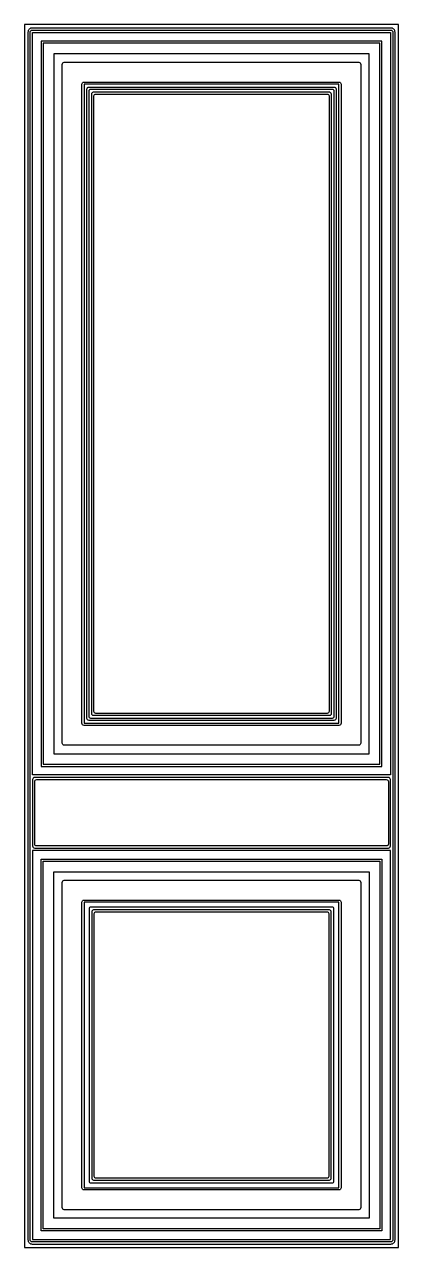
# Model space of a CAD drawing. Header units: millimetres. Extents: x 1267 to 1797, y 15260 to 16990.
import ezdxf

# ---------------------------------------------------------------- set-up
doc = ezdxf.new("R2010")
doc.units = ezdxf.units.MM

msp = doc.modelspace()

# ---------------------------------------------------------------- linework, layer by layer
for points in [[(1797.2, 16990.1), (1267.2, 16990.1), (1267.2, 15260.1), (1797.2, 15260.1), (1797.2, 16990.1)], [(1278.7, 16978.6), (1785.7, 16978.6), (1785.7, 15928.6), (1278.7, 15928.6), (1278.7, 16978.6)], [(1290.7, 16966.6), (1290.7, 15940.6), (1773.7, 15940.6), (1773.7, 16966.6), (1290.7, 16966.6)], [(1293.7, 16963.6), (1293.7, 15943.6), (1770.7, 15943.6), (1770.7, 16963.6), (1293.7, 16963.6)], [(1308.7, 16948.6), (1308.7, 15958.6), (1755.7, 15958.6), (1755.7, 16948.6), (1308.7, 16948.6)], [(1351.7, 16905.6), (1351.7, 16001.6), (1712.7, 16001.6), (1712.7, 16905.6), (1351.7, 16905.6)], [(1278.7, 15271.6), (1785.7, 15271.6), (1785.7, 15821.6), (1278.7, 15821.6), (1278.7, 15271.6)], [(1290.7, 15283.6), (1290.7, 15809.6), (1773.7, 15809.6), (1773.7, 15283.6), (1290.7, 15283.6)], [(1293.7, 15286.6), (1293.7, 15806.6), (1770.7, 15806.6), (1770.7, 15286.6), (1293.7, 15286.6)], [(1308.7, 15301.6), (1308.7, 15791.6), (1755.7, 15791.6), (1755.7, 15301.6), (1308.7, 15301.6)], [(1351.7, 15344.6), (1712.7, 15344.6), (1712.7, 15748.6), (1351.7, 15748.6), (1351.7, 15344.6)]]:
    msp.add_lwpolyline(points)
for points in [[(1786.2, 16985.1), (1278.2, 16985.1, 0.414219), (1272.2, 16979.1), (1272.2, 15271.1, 0.414266), (1278.2, 15265.1), (1786.2, 15265.1, 0.414219), (1792.2, 15271.1), (1792.2, 16979.1, 0.414223), (1786.2, 16985.1)], [(1789.2, 16979.1), (1789.2, 15271.1, -0.41422), (1786.2, 15268.1), (1278.2, 15268.1, -0.414219), (1275.2, 15271.1), (1275.2, 16979.1, -0.414313), (1278.2, 16982.1), (1786.2, 16982.1, -0.414198), (1789.2, 16979.1)], [(1740.7, 16936.6, -0.414158), (1743.7, 16933.6), (1743.7, 15973.6, -0.41422), (1740.7, 15970.6), (1323.7, 15970.6, -0.414219), (1320.7, 15973.6), (1320.7, 16933.6, -0.414313), (1323.7, 16936.6), (1740.7, 16936.6)], [(1712.7, 16908.6, -0.414158), (1715.7, 16905.6), (1715.7, 16001.6, -0.41422), (1712.7, 15998.6), (1351.7, 15998.6, -0.414219), (1348.7, 16001.6), (1348.7, 16905.6, -0.414313), (1351.7, 16908.6), (1712.7, 16908.6)], [(1708.7, 16898.6), (1708.7, 16008.6, -0.41422), (1705.7, 16005.6), (1358.7, 16005.6, -0.414219), (1355.7, 16008.6), (1355.7, 16898.6, -0.414313), (1358.7, 16901.6), (1705.7, 16901.6, -0.414127), (1708.7, 16898.6)], [(1703.2, 16008.6), (1361.2, 16008.6, -0.414236), (1358.7, 16011.1), (1358.7, 16896.1, -0.41425), (1361.2, 16898.6), (1703.2, 16898.6, -0.414236), (1705.7, 16896.1), (1705.7, 16011.1, -0.414259), (1703.2, 16008.6)], [(1701.7, 16892.1), (1701.7, 16015.1, -0.414236), (1699.2, 16012.6), (1365.2, 16012.6, -0.414236), (1362.7, 16015.1), (1362.7, 16892.1, -0.41425), (1365.2, 16894.6), (1699.2, 16894.6, -0.414166), (1701.7, 16892.1)], [(1368.2, 16891.6), (1696.2, 16891.6, -0.414236), (1698.7, 16889.1), (1698.7, 16018.1, -0.414236), (1696.2, 16015.6), (1368.2, 16015.6, -0.414236), (1365.7, 16018.1), (1365.7, 16889.1, -0.414214), (1368.2, 16891.6)], [(1281.7, 15925.1, 0.414219), (1278.7, 15922.1), (1278.7, 15828.1, 0.414219), (1281.7, 15825.1), (1782.7, 15825.1, 0.414219), (1785.7, 15828.1), (1785.7, 15922.1, 0.414219), (1782.7, 15925.1), (1281.7, 15925.1)], [(1782.7, 15831.1, -0.414226), (1779.7, 15828.1), (1284.7, 15828.1, -0.414219), (1281.7, 15831.1), (1281.7, 15919.1, -0.414219), (1284.7, 15922.1), (1779.7, 15922.1, -0.414219), (1782.7, 15919.1), (1782.7, 15831.1)], [(1320.7, 15776.6, -0.414219), (1323.7, 15779.6), (1740.7, 15779.6, -0.414219), (1743.7, 15776.6), (1743.7, 15316.6, -0.41422), (1740.7, 15313.6), (1323.7, 15313.6, -0.414219), (1320.7, 15316.6), (1320.7, 15776.6)], [(1348.7, 15748.6, -0.414219), (1351.7, 15751.6), (1712.7, 15751.6, -0.414219), (1715.7, 15748.6), (1715.7, 15344.6, -0.41422), (1712.7, 15341.6), (1351.7, 15341.6, -0.414219), (1348.7, 15344.6), (1348.7, 15748.6)], [(1703.2, 15741.6), (1361.2, 15741.6, 0.414236), (1358.7, 15739.1), (1358.7, 15354.1, 0.41425), (1361.2, 15351.6), (1703.2, 15351.6, 0.414236), (1705.7, 15354.1), (1705.7, 15739.1, 0.414231), (1703.2, 15741.6)], [(1701.7, 15358.1), (1701.7, 15735.1, 0.414236), (1699.2, 15737.6), (1365.2, 15737.6, 0.414236), (1362.7, 15735.1), (1362.7, 15358.1, 0.41425), (1365.2, 15355.6), (1699.2, 15355.6, 0.414357), (1701.7, 15358.1)], [(1368.2, 15358.6), (1696.2, 15358.6, 0.414236), (1698.7, 15361.1), (1698.7, 15732.1, 0.414236), (1696.2, 15734.6), (1368.2, 15734.6, 0.414236), (1365.7, 15732.1), (1365.7, 15361.1, 0.414255), (1368.2, 15358.6)]]:
    msp.add_lwpolyline(points, format="xyb")

doc.saveas('drawing.dxf')
